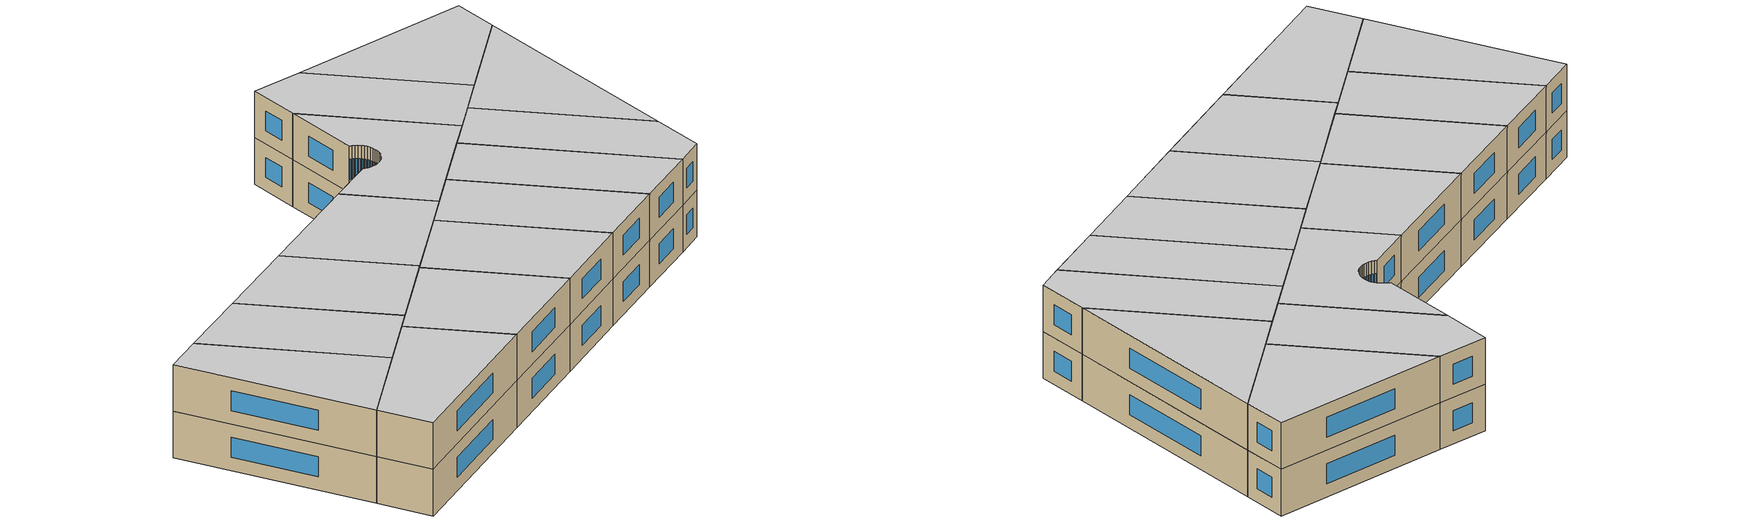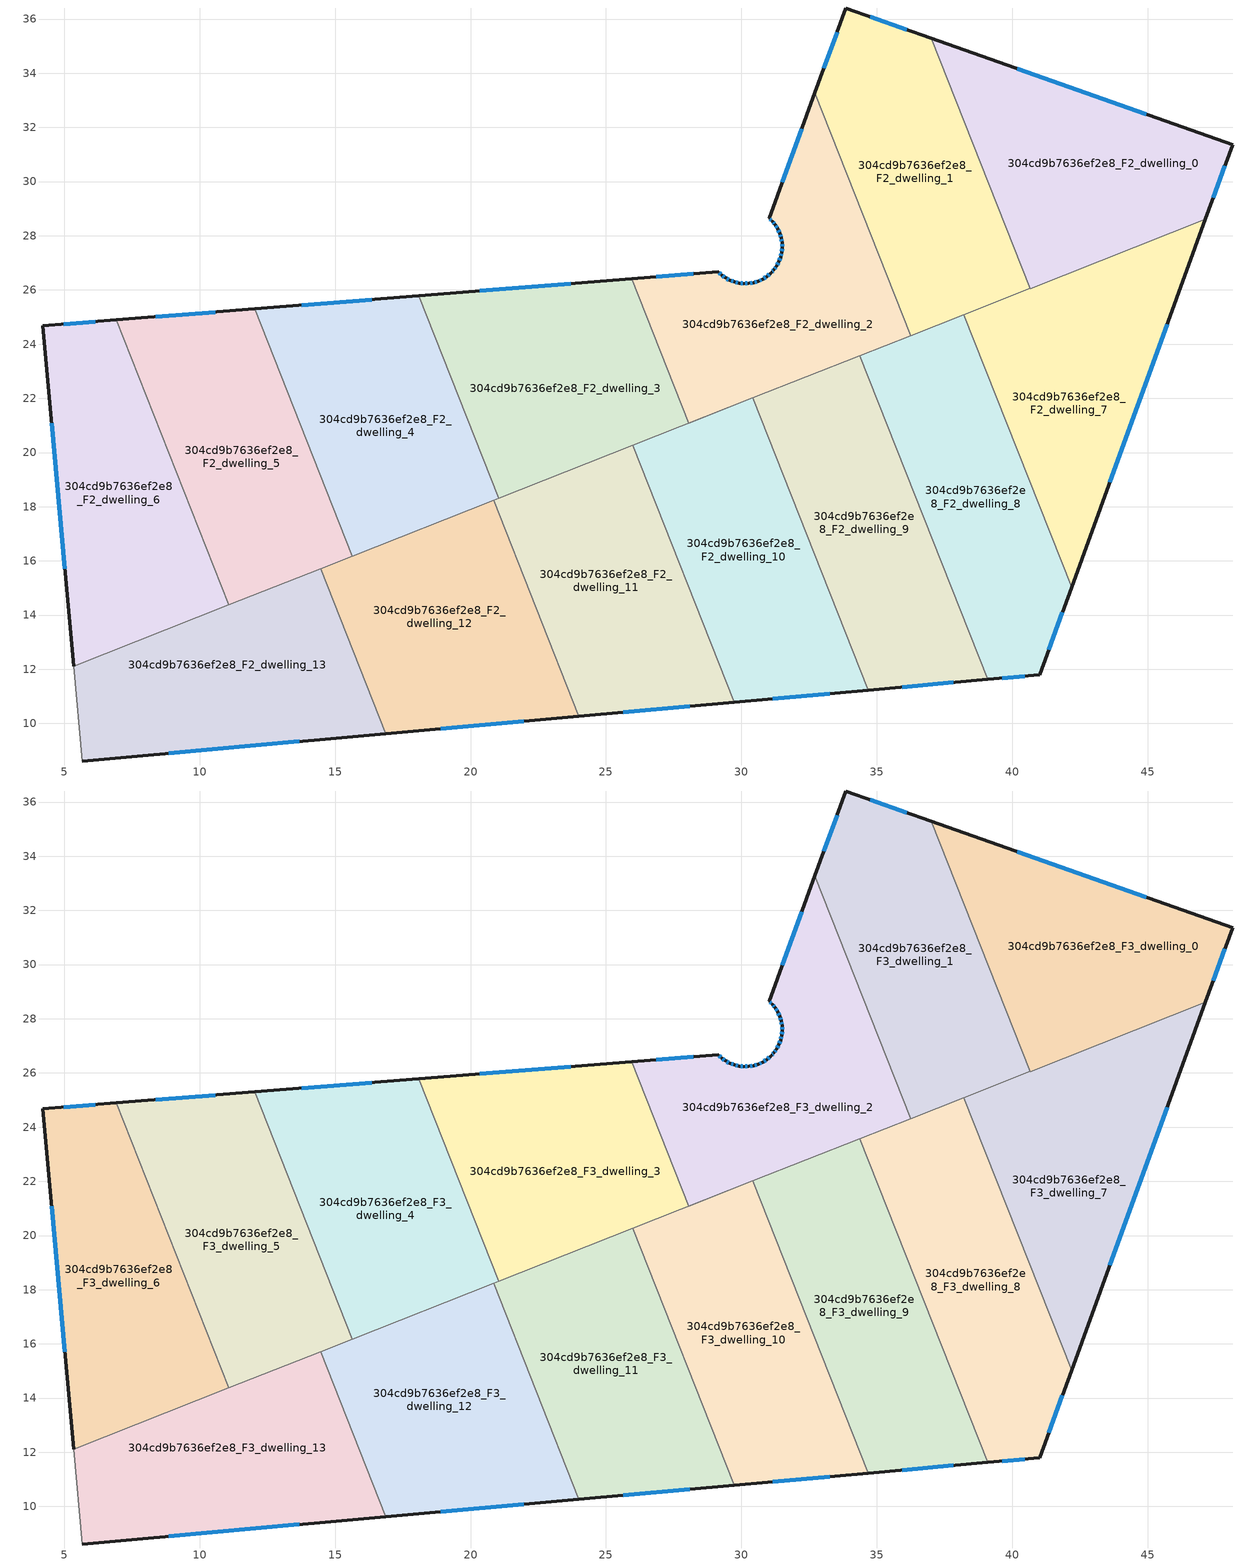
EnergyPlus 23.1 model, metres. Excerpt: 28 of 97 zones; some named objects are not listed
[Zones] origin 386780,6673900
304cd9b7636ef2e8_F2_dwelling_0
 floor to 304cd9b7636ef2e8_F1_dwelling_0 (EU_floor_Construction): 48.13,31.37 47.12,28.61 40.65,26.05 37,35.29 z6
 wall outside (EU_wall_Construction): 47.12,28.61 48.13,31.37 37,35.29 z6:9
 wall to 304cd9b7636ef2e8_F2_dwelling_1 (EU_wall_Construction): 37,35.29 40.65,26.05 z6:9
 wall to 304cd9b7636ef2e8_F2_dwelling_7 (EU_wall_Construction): 40.65,26.05 47.12,28.61 z6:9
 window (EU_Window_Construction): 44.95,32.49 40.18,34.17 / 47.41,29.4 47.84,30.58 z6.86:8.14
304cd9b7636ef2e8_F2_dwelling_1
 floor to 304cd9b7636ef2e8_F1_dwelling_1 (EU_floor_Construction): 37,35.29 40.65,26.05 36.25,24.32 32.71,33.28 33.85,36.41 z6
 wall outside (EU_wall_Construction): 37,35.29 33.85,36.41 32.71,33.28 z6:9
 wall to 304cd9b7636ef2e8_F2_dwelling_2 (EU_wall_Construction): 32.71,33.28 36.25,24.32 z6:9
 wall to 304cd9b7636ef2e8_F2_dwelling_8 (EU_wall_Construction): 36.25,24.32 38.21,25.09 z6:9
 wall to 304cd9b7636ef2e8_F2_dwelling_7 (EU_wall_Construction): 38.21,25.09 40.65,26.05 z6:9
 window (EU_Window_Construction): 33.53,35.51 33.04,34.17 / 36.1,35.61 34.75,36.09 z6.86:8.14
304cd9b7636ef2e8_F2_dwelling_10
 floor to 304cd9b7636ef2e8_F1_dwelling_10 (EU_floor_Construction): 30.42,22.01 34.68,11.23 29.74,10.78 25.99,20.26 z6
 wall outside (EU_wall_Construction): 29.74,10.78 34.68,11.23 z6:9
 wall to 304cd9b7636ef2e8_F2_dwelling_9 (EU_wall_Construction): 34.68,11.23 30.42,22.01 z6:9
 wall to 304cd9b7636ef2e8_F2_dwelling_11 (EU_wall_Construction): 25.99,20.26 29.74,10.78 z6:9
 wall to 304cd9b7636ef2e8_F2_dwelling_3 (EU_wall_Construction): 30.42,22.01 25.99,20.26 z6:9
 window (EU_Window_Construction): 31.15,10.91 33.27,11.1 z6.86:8.14
304cd9b7636ef2e8_F2_dwelling_11
 floor to 304cd9b7636ef2e8_F1_dwelling_11 (EU_floor_Construction): 25.99,20.26 29.74,10.78 24,10.26 20.85,18.23 z6
 wall outside (EU_wall_Construction): 24,10.26 29.74,10.78 z6:9
 wall to 304cd9b7636ef2e8_F2_dwelling_12 (EU_wall_Construction): 20.85,18.23 24,10.26 z6:9
 wall to 304cd9b7636ef2e8_F2_dwelling_4 (EU_wall_Construction): 21.04,18.31 20.85,18.23 z6:9
 wall to 304cd9b7636ef2e8_F2_dwelling_3 (EU_wall_Construction): 25.99,20.26 21.04,18.31 z6:9
 window (EU_Window_Construction): 25.64,10.41 28.1,10.63 z6.86:8.14
304cd9b7636ef2e8_F2_dwelling_12
 floor to 304cd9b7636ef2e8_F1_dwelling_12 (EU_floor_Construction): 20.85,18.23 24,10.26 16.87,9.62 14.47,15.71 z6
 wall outside (EU_wall_Construction): 16.87,9.62 24,10.26 z6:9
 wall to 304cd9b7636ef2e8_F2_dwelling_13 (EU_wall_Construction): 14.47,15.71 16.87,9.62 z6:9
 wall to 304cd9b7636ef2e8_F2_dwelling_5 (EU_wall_Construction): 15.64,16.18 14.47,15.71 z6:9
 wall to 304cd9b7636ef2e8_F2_dwelling_4 (EU_wall_Construction): 20.85,18.23 15.64,16.18 z6:9
 window (EU_Window_Construction): 18.91,9.81 21.96,10.08 z6.86:8.14
304cd9b7636ef2e8_F2_dwelling_13
 floor to 304cd9b7636ef2e8_F1_dwelling_13 (EU_floor_Construction): 14.47,15.71 16.87,9.62 5.67,8.61 5.35,12.11 z6
 wall outside (EU_wall_Construction): 5.67,8.61 16.87,9.62 z6:9
 wall adiabatic (EU_wall_Construction): 5.35,12.11 5.67,8.61 z6:9
 wall to 304cd9b7636ef2e8_F2_dwelling_6 (EU_wall_Construction): 11.07,14.37 5.35,12.11 z6:9
 wall to 304cd9b7636ef2e8_F2_dwelling_5 (EU_wall_Construction): 14.47,15.71 11.07,14.37 z6:9
 window (EU_Window_Construction): 8.87,8.9 13.67,9.34 z6.86:8.14
304cd9b7636ef2e8_F2_dwelling_2
 floor to 304cd9b7636ef2e8_F1_dwelling_2 (EU_floor_Construction): 32.71,33.28 36.25,24.32 28.05,21.08 25.94,26.41 29.14,26.67 29.27,26.54 29.41,26.44 29.57,26.36 29.74,26.29 29.91,26.25 30.09,26.24 30.27,26.24 30.45,26.27 30.62,26.33 30.78,26.4 30.93,26.5 31.07,26.61 31.12,26.66 31.2,26.74 31.3,26.88 31.38,27.04 31.45,27.21 31.49,27.39 31.5,27.56 31.5,27.74 31.47,27.92 31.41,28.09 31.34,28.25 31.25,28.41 31.13,28.54 31.02,28.65 z6
 wall outside (EU_wall_Construction): 32.71,33.28 31.02,28.65 31.13,28.54 31.25,28.41 31.34,28.25 31.41,28.09 31.47,27.92 31.5,27.74 31.5,27.56 31.49,27.39 31.45,27.21 31.38,27.04 31.3,26.88 31.2,26.74 31.12,26.66 31.07,26.61 30.93,26.5 30.78,26.4 30.62,26.33 30.45,26.27 30.27,26.24 30.09,26.24 29.91,26.25 29.74,26.29 29.57,26.36 29.41,26.44 29.27,26.54 29.14,26.67 25.94,26.41 z6:9
 wall to 304cd9b7636ef2e8_F2_dwelling_3 (EU_wall_Construction): 25.94,26.41 28.05,21.08 30.42,22.01 z6:9
 wall to 304cd9b7636ef2e8_F2_dwelling_9 (EU_wall_Construction): 30.42,22.01 34.37,23.57 z6:9
 wall to 304cd9b7636ef2e8_F2_dwelling_8 (EU_wall_Construction): 34.37,23.57 36.25,24.32 z6:9
 window (EU_Window_Construction): 30.04,26.24 29.97,26.25 / 30.22,26.24 30.14,26.24 / 30.4,26.26 30.32,26.25 / 30.57,26.31 30.5,26.29 / 30.74,26.38 30.67,26.35 / 30.89,26.47 30.83,26.43 / 31.03,26.58 30.97,26.53 / 31.18,26.72 31.15,26.68 / 31.27,26.84 31.22,26.78 / 31.36,27 31.32,26.93 / 31.43,27.16 31.4,27.09 / 31.47,27.34 31.46,27.26 / 31.5,27.51 31.49,27.44 / 31.5,27.69 31.5,27.62 / 31.48,27.87 31.49,27.79 / 31.43,28.04 31.45,27.97 / 31.36,28.21 31.39,28.14 / 31.27,28.36 31.31,28.3 / 31.16,28.5 31.21,28.45 / 31.05,28.62 31.1,28.57 / 32.23,31.96 31.51,29.97 / 28.23,26.59 26.86,26.48 / 29.23,26.58 29.18,26.63 / 29.37,26.47 29.31,26.52 / 29.53,26.38 29.46,26.42 / 29.69,26.31 29.62,26.34 / 29.87,26.27 29.79,26.28 z6.86:8.14
304cd9b7636ef2e8_F2_dwelling_3
 floor to 304cd9b7636ef2e8_F1_dwelling_3 (EU_floor_Construction): 30.42,22.01 21.04,18.31 18.09,25.79 25.94,26.41 28.05,21.08 z6
 wall outside (EU_wall_Construction): 25.94,26.41 18.09,25.79 z6:9
 wall to 304cd9b7636ef2e8_F2_dwelling_4 (EU_wall_Construction): 18.09,25.79 21.04,18.31 z6:9
 window (EU_Window_Construction): 23.7,26.23 20.34,25.96 z6.86:8.14
304cd9b7636ef2e8_F2_dwelling_4
 floor to 304cd9b7636ef2e8_F1_dwelling_4 (EU_floor_Construction): 18.09,25.79 21.04,18.31 15.64,16.18 12.04,25.3 z6
 wall outside (EU_wall_Construction): 18.09,25.79 12.04,25.3 z6:9
 wall to 304cd9b7636ef2e8_F2_dwelling_5 (EU_wall_Construction): 12.04,25.3 15.64,16.18 z6:9
 window (EU_Window_Construction): 16.36,25.65 13.77,25.44 z6.86:8.14
304cd9b7636ef2e8_F2_dwelling_5
 floor to 304cd9b7636ef2e8_F1_dwelling_5 (EU_floor_Construction): 12.04,25.3 15.64,16.18 11.07,14.37 6.92,24.89 z6
 wall outside (EU_wall_Construction): 12.04,25.3 6.92,24.89 z6:9
 wall to 304cd9b7636ef2e8_F2_dwelling_6 (EU_wall_Construction): 6.92,24.89 11.07,14.37 z6:9
 window (EU_Window_Construction): 10.57,25.18 8.38,25.01 z6.86:8.14
304cd9b7636ef2e8_F2_dwelling_6
 floor to 304cd9b7636ef2e8_F1_dwelling_6 (EU_floor_Construction): 6.92,24.89 11.07,14.37 5.35,12.11 4.22,24.68 z6
 wall outside (EU_wall_Construction): 6.92,24.89 4.22,24.68 5.35,12.11 z6:9
 window (EU_Window_Construction): 4.54,21.09 5.03,15.7 / 6.15,24.83 4.99,24.74 z6.86:8.14
304cd9b7636ef2e8_F2_dwelling_7
 floor to 304cd9b7636ef2e8_F1_dwelling_7 (EU_floor_Construction): 47.12,28.61 42.18,15.02 38.21,25.09 z6
 wall outside (EU_wall_Construction): 42.18,15.02 47.12,28.61 z6:9
 wall to 304cd9b7636ef2e8_F2_dwelling_8 (EU_wall_Construction): 38.21,25.09 42.18,15.02 z6:9
 window (EU_Window_Construction): 43.59,18.9 45.71,24.73 z6.86:8.14
304cd9b7636ef2e8_F2_dwelling_8
 floor to 304cd9b7636ef2e8_F1_dwelling_8 (EU_floor_Construction): 38.21,25.09 42.18,15.02 41.01,11.8 39.09,11.62 34.37,23.57 z6
 wall outside (EU_wall_Construction): 39.09,11.62 41.01,11.8 42.18,15.02 z6:9
 wall to 304cd9b7636ef2e8_F2_dwelling_9 (EU_wall_Construction): 34.37,23.57 39.09,11.62 z6:9
 window (EU_Window_Construction): 41.34,12.72 41.85,14.1 / 39.63,11.67 40.46,11.75 z6.86:8.14
304cd9b7636ef2e8_F2_dwelling_9
 floor to 304cd9b7636ef2e8_F1_dwelling_9 (EU_floor_Construction): 34.37,23.57 39.09,11.62 34.68,11.23 30.42,22.01 z6
 wall outside (EU_wall_Construction): 34.68,11.23 39.09,11.62 z6:9
 window (EU_Window_Construction): 35.94,11.34 37.83,11.51 z6.86:8.14
304cd9b7636ef2e8_F3_dwelling_0
 floor to 304cd9b7636ef2e8_F2_dwelling_0 (EU_floor_Construction): 48.13,31.37 47.12,28.61 40.65,26.05 37,35.29 z9
 wall outside (EU_wall_Construction): 47.12,28.61 48.13,31.37 37,35.29 z9:12
 wall to 304cd9b7636ef2e8_F3_dwelling_1 (EU_wall_Construction): 37,35.29 40.65,26.05 z9:12
 wall to 304cd9b7636ef2e8_F3_dwelling_7 (EU_wall_Construction): 40.65,26.05 47.12,28.61 z9:12
 window (EU_Window_Construction): 44.95,32.49 40.18,34.17 / 47.41,29.4 47.84,30.58 z9.86:11.14
 ceiling to 304cd9b7636ef2e8_F4_dwelling_0 (EU_floor_Construction): 47.12,28.61 48.13,31.37 37,35.29 40.65,26.05 z12
304cd9b7636ef2e8_F3_dwelling_1
 floor to 304cd9b7636ef2e8_F2_dwelling_1 (EU_floor_Construction): 37,35.29 40.65,26.05 36.25,24.32 32.71,33.28 33.85,36.41 z9
 wall outside (EU_wall_Construction): 37,35.29 33.85,36.41 32.71,33.28 z9:12
 wall to 304cd9b7636ef2e8_F3_dwelling_2 (EU_wall_Construction): 32.71,33.28 36.25,24.32 z9:12
 wall to 304cd9b7636ef2e8_F3_dwelling_8 (EU_wall_Construction): 36.25,24.32 38.21,25.09 z9:12
 wall to 304cd9b7636ef2e8_F3_dwelling_7 (EU_wall_Construction): 38.21,25.09 40.65,26.05 z9:12
 window (EU_Window_Construction): 33.53,35.51 33.04,34.17 / 36.1,35.61 34.75,36.09 z9.86:11.14
 ceiling to 304cd9b7636ef2e8_F4_dwelling_1 (EU_floor_Construction): 40.65,26.05 37,35.29 33.85,36.41 32.71,33.28 36.25,24.32 z12
304cd9b7636ef2e8_F3_dwelling_10
 floor to 304cd9b7636ef2e8_F2_dwelling_10 (EU_floor_Construction): 30.42,22.01 34.68,11.23 29.74,10.78 25.99,20.26 z9
 wall outside (EU_wall_Construction): 29.74,10.78 34.68,11.23 z9:12
 wall to 304cd9b7636ef2e8_F3_dwelling_9 (EU_wall_Construction): 34.68,11.23 30.42,22.01 z9:12
 wall to 304cd9b7636ef2e8_F3_dwelling_11 (EU_wall_Construction): 25.99,20.26 29.74,10.78 z9:12
 wall to 304cd9b7636ef2e8_F3_dwelling_3 (EU_wall_Construction): 30.42,22.01 25.99,20.26 z9:12
 window (EU_Window_Construction): 31.15,10.91 33.27,11.1 z9.86:11.14
 ceiling to 304cd9b7636ef2e8_F4_dwelling_10 (EU_floor_Construction): 34.68,11.23 30.42,22.01 25.99,20.26 29.74,10.78 z12
304cd9b7636ef2e8_F3_dwelling_11
 floor to 304cd9b7636ef2e8_F2_dwelling_11 (EU_floor_Construction): 25.99,20.26 29.74,10.78 24,10.26 20.85,18.23 z9
 wall outside (EU_wall_Construction): 24,10.26 29.74,10.78 z9:12
 wall to 304cd9b7636ef2e8_F3_dwelling_12 (EU_wall_Construction): 20.85,18.23 24,10.26 z9:12
 wall to 304cd9b7636ef2e8_F3_dwelling_4 (EU_wall_Construction): 21.04,18.31 20.85,18.23 z9:12
 wall to 304cd9b7636ef2e8_F3_dwelling_3 (EU_wall_Construction): 25.99,20.26 21.04,18.31 z9:12
 window (EU_Window_Construction): 25.64,10.41 28.1,10.63 z9.86:11.14
 ceiling to 304cd9b7636ef2e8_F4_dwelling_11 (EU_floor_Construction): 29.74,10.78 25.99,20.26 20.85,18.23 24,10.26 z12
304cd9b7636ef2e8_F3_dwelling_12
 floor to 304cd9b7636ef2e8_F2_dwelling_12 (EU_floor_Construction): 20.85,18.23 24,10.26 16.87,9.62 14.47,15.71 z9
 wall outside (EU_wall_Construction): 16.87,9.62 24,10.26 z9:12
 wall to 304cd9b7636ef2e8_F3_dwelling_13 (EU_wall_Construction): 14.47,15.71 16.87,9.62 z9:12
 wall to 304cd9b7636ef2e8_F3_dwelling_5 (EU_wall_Construction): 15.64,16.18 14.47,15.71 z9:12
 wall to 304cd9b7636ef2e8_F3_dwelling_4 (EU_wall_Construction): 20.85,18.23 15.64,16.18 z9:12
 window (EU_Window_Construction): 18.91,9.81 21.96,10.08 z9.86:11.14
 ceiling to 304cd9b7636ef2e8_F4_dwelling_12 (EU_floor_Construction): 24,10.26 20.85,18.23 14.47,15.71 16.87,9.62 z12
304cd9b7636ef2e8_F3_dwelling_13
 floor to 304cd9b7636ef2e8_F2_dwelling_13 (EU_floor_Construction): 14.47,15.71 16.87,9.62 5.67,8.61 5.35,12.11 z9
 wall outside (EU_wall_Construction): 5.67,8.61 16.87,9.62 z9:12
 wall adiabatic (EU_wall_Construction): 5.35,12.11 5.67,8.61 z9:12
 wall to 304cd9b7636ef2e8_F3_dwelling_6 (EU_wall_Construction): 11.07,14.37 5.35,12.11 z9:12
 wall to 304cd9b7636ef2e8_F3_dwelling_5 (EU_wall_Construction): 14.47,15.71 11.07,14.37 z9:12
 window (EU_Window_Construction): 8.87,8.9 13.67,9.34 z9.86:11.14
 ceiling to 304cd9b7636ef2e8_F4_dwelling_13 (EU_floor_Construction): 16.87,9.62 14.47,15.71 5.35,12.11 5.67,8.61 z12
304cd9b7636ef2e8_F3_dwelling_2
 floor to 304cd9b7636ef2e8_F2_dwelling_2 (EU_floor_Construction): 32.71,33.28 36.25,24.32 28.05,21.08 25.94,26.41 29.14,26.67 29.27,26.54 29.41,26.44 29.57,26.36 29.74,26.29 29.91,26.25 30.09,26.24 30.27,26.24 30.45,26.27 30.62,26.33 30.78,26.4 30.93,26.5 31.07,26.61 31.12,26.66 31.2,26.74 31.3,26.88 31.38,27.04 31.45,27.21 31.49,27.39 31.5,27.56 31.5,27.74 31.47,27.92 31.41,28.09 31.34,28.25 31.25,28.41 31.13,28.54 31.02,28.65 z9
 wall outside (EU_wall_Construction): 32.71,33.28 31.02,28.65 31.13,28.54 31.25,28.41 31.34,28.25 31.41,28.09 31.47,27.92 31.5,27.74 31.5,27.56 31.49,27.39 31.45,27.21 31.38,27.04 31.3,26.88 31.2,26.74 31.12,26.66 31.07,26.61 30.93,26.5 30.78,26.4 30.62,26.33 30.45,26.27 30.27,26.24 30.09,26.24 29.91,26.25 29.74,26.29 29.57,26.36 29.41,26.44 29.27,26.54 29.14,26.67 25.94,26.41 z9:12
 wall to 304cd9b7636ef2e8_F3_dwelling_3 (EU_wall_Construction): 25.94,26.41 28.05,21.08 30.42,22.01 z9:12
 wall to 304cd9b7636ef2e8_F3_dwelling_9 (EU_wall_Construction): 30.42,22.01 34.37,23.57 z9:12
 wall to 304cd9b7636ef2e8_F3_dwelling_8 (EU_wall_Construction): 34.37,23.57 36.25,24.32 z9:12
 window (EU_Window_Construction): 30.04,26.24 29.97,26.25 / 30.22,26.24 30.14,26.24 / 30.4,26.26 30.32,26.25 / 30.57,26.31 30.5,26.29 / 30.74,26.38 30.67,26.35 / 30.89,26.47 30.83,26.43 / 31.03,26.58 30.97,26.53 / 31.18,26.72 31.15,26.68 / 31.27,26.84 31.22,26.78 / 31.36,27 31.32,26.93 / 31.43,27.16 31.4,27.09 / 31.47,27.34 31.46,27.26 / 31.5,27.51 31.49,27.44 / 31.5,27.69 31.5,27.62 / 31.48,27.87 31.49,27.79 / 31.43,28.04 31.45,27.97 / 31.36,28.21 31.39,28.14 / 31.27,28.36 31.31,28.3 / 31.16,28.5 31.21,28.45 / 31.05,28.62 31.1,28.57 / 32.23,31.96 31.51,29.97 / 28.23,26.59 26.86,26.48 / 29.23,26.58 29.18,26.63 / 29.37,26.47 29.31,26.52 / 29.53,26.38 29.46,26.42 / 29.69,26.31 29.62,26.34 / 29.87,26.27 29.79,26.28 z9.86:11.14
 ceiling to 304cd9b7636ef2e8_F4_dwelling_2 (EU_floor_Construction): 36.25,24.32 32.71,33.28 31.02,28.65 31.13,28.54 31.25,28.41 31.34,28.25 31.41,28.09 31.47,27.92 31.5,27.74 31.5,27.56 31.49,27.39 31.45,27.21 31.38,27.04 31.3,26.88 31.2,26.74 31.12,26.66 31.07,26.61 30.93,26.5 30.78,26.4 30.62,26.33 30.45,26.27 30.27,26.24 30.09,26.24 29.91,26.25 29.74,26.29 29.57,26.36 29.41,26.44 29.27,26.54 29.14,26.67 25.94,26.41 28.05,21.08 z12
304cd9b7636ef2e8_F3_dwelling_3
 floor to 304cd9b7636ef2e8_F2_dwelling_3 (EU_floor_Construction): 30.42,22.01 21.04,18.31 18.09,25.79 25.94,26.41 28.05,21.08 z9
 wall outside (EU_wall_Construction): 25.94,26.41 18.09,25.79 z9:12
 wall to 304cd9b7636ef2e8_F3_dwelling_4 (EU_wall_Construction): 18.09,25.79 21.04,18.31 z9:12
 window (EU_Window_Construction): 23.7,26.23 20.34,25.96 z9.86:11.14
 ceiling to 304cd9b7636ef2e8_F4_dwelling_3 (EU_floor_Construction): 28.05,21.08 25.94,26.41 18.09,25.79 21.04,18.31 30.42,22.01 z12
304cd9b7636ef2e8_F3_dwelling_4
 floor to 304cd9b7636ef2e8_F2_dwelling_4 (EU_floor_Construction): 18.09,25.79 21.04,18.31 15.64,16.18 12.04,25.3 z9
 wall outside (EU_wall_Construction): 18.09,25.79 12.04,25.3 z9:12
 wall to 304cd9b7636ef2e8_F3_dwelling_5 (EU_wall_Construction): 12.04,25.3 15.64,16.18 z9:12
 window (EU_Window_Construction): 16.36,25.65 13.77,25.44 z9.86:11.14
 ceiling to 304cd9b7636ef2e8_F4_dwelling_4 (EU_floor_Construction): 21.04,18.31 18.09,25.79 12.04,25.3 15.64,16.18 z12
304cd9b7636ef2e8_F3_dwelling_5
 floor to 304cd9b7636ef2e8_F2_dwelling_5 (EU_floor_Construction): 12.04,25.3 15.64,16.18 11.07,14.37 6.92,24.89 z9
 wall outside (EU_wall_Construction): 12.04,25.3 6.92,24.89 z9:12
 wall to 304cd9b7636ef2e8_F3_dwelling_6 (EU_wall_Construction): 6.92,24.89 11.07,14.37 z9:12
 window (EU_Window_Construction): 10.57,25.18 8.38,25.01 z9.86:11.14
 ceiling to 304cd9b7636ef2e8_F4_dwelling_5 (EU_floor_Construction): 15.64,16.18 12.04,25.3 6.92,24.89 11.07,14.37 z12
304cd9b7636ef2e8_F3_dwelling_6
 floor to 304cd9b7636ef2e8_F2_dwelling_6 (EU_floor_Construction): 6.92,24.89 11.07,14.37 5.35,12.11 4.22,24.68 z9
 wall outside (EU_wall_Construction): 6.92,24.89 4.22,24.68 5.35,12.11 z9:12
 window (EU_Window_Construction): 4.54,21.09 5.03,15.7 / 6.15,24.83 4.99,24.74 z9.86:11.14
 ceiling to 304cd9b7636ef2e8_F4_dwelling_6 (EU_floor_Construction): 11.07,14.37 6.92,24.89 4.22,24.68 5.35,12.11 z12
304cd9b7636ef2e8_F3_dwelling_7
 floor to 304cd9b7636ef2e8_F2_dwelling_7 (EU_floor_Construction): 47.12,28.61 42.18,15.02 38.21,25.09 z9
 wall outside (EU_wall_Construction): 42.18,15.02 47.12,28.61 z9:12
 wall to 304cd9b7636ef2e8_F3_dwelling_8 (EU_wall_Construction): 38.21,25.09 42.18,15.02 z9:12
 window (EU_Window_Construction): 43.59,18.9 45.71,24.73 z9.86:11.14
 ceiling to 304cd9b7636ef2e8_F4_dwelling_7 (EU_floor_Construction): 42.18,15.02 47.12,28.61 38.21,25.09 z12
304cd9b7636ef2e8_F3_dwelling_8
 floor to 304cd9b7636ef2e8_F2_dwelling_8 (EU_floor_Construction): 38.21,25.09 42.18,15.02 41.01,11.8 39.09,11.62 34.37,23.57 z9
 wall outside (EU_wall_Construction): 39.09,11.62 41.01,11.8 42.18,15.02 z9:12
 wall to 304cd9b7636ef2e8_F3_dwelling_9 (EU_wall_Construction): 34.37,23.57 39.09,11.62 z9:12
 window (EU_Window_Construction): 41.34,12.72 41.85,14.1 / 39.63,11.67 40.46,11.75 z9.86:11.14
 ceiling to 304cd9b7636ef2e8_F4_dwelling_8 (EU_floor_Construction): 41.01,11.8 42.18,15.02 38.21,25.09 34.37,23.57 39.09,11.62 z12
304cd9b7636ef2e8_F3_dwelling_9
 floor to 304cd9b7636ef2e8_F2_dwelling_9 (EU_floor_Construction): 34.37,23.57 39.09,11.62 34.68,11.23 30.42,22.01 z9
 wall outside (EU_wall_Construction): 34.68,11.23 39.09,11.62 z9:12
 window (EU_Window_Construction): 35.94,11.34 37.83,11.51 z9.86:11.14
 ceiling to 304cd9b7636ef2e8_F4_dwelling_9 (EU_floor_Construction): 39.09,11.62 34.37,23.57 30.42,22.01 34.68,11.23 z12
[Building]
EU S2 Campaign: North Axis=0; Terrain=City; Solar Distribution=FullExterior
[Site:Location]
Helsinki-Vantaa.AP: Latitude=60.317; Longitude=24.963; Time Zone=2; Elevation=54.6
[SizingPeriod:WeatherFileDays]
AnnualSizingPeriod: Begin Month=1; Begin Day of Month=1; End Month=12; End Day of Month=31; Day of Week for Start Day=Monday; Use Weather File Daylight Saving Period=No; Use Weather File Rain and Snow Indicators=No
[MATERIAL]
EU_InternalMass_Material: Roughness=MediumRough; Thickness=0.1; Conductivity=1; Density=1800; Specific Heat=900; Thermal Absorptance=0.9; Solar Absorptance=0.7; Visible Absorptance=0.7
[MATERIAL:NOMASS] Roughness=MediumRough; Thermal Absorptance=0.9; Solar Absorptance=0.7; Visible Absorptance=0.7
Name | Thermal Resistance
EU_wall_NoMass | 1.10183
EU_floor_NoMass | 1.70606
[WINDOWMATERIAL:SIMPLEGLAZINGSYSTEM]
EU_Window_SimpleGlazing: UFactor=3.11035; Solar Heat Gain Coefficient=0.8; Visible Transmittance=0.8
[CONSTRUCTION]
EU_wall_Construction: EU_wall_NoMass
EU_floor_Construction: EU_floor_NoMass
EU_Window_Construction: EU_Window_SimpleGlazing
EU_InternalMass_Construction: EU_InternalMass_Material
[ZONE] Type=1; Multiplier=1; Ceiling Height=autocalculate; Floor Area=autocalculate; Part of Total Floor Area=Yes
Name | Volume
304cd9b7636ef2e8_F2_dwelling_0; 304cd9b7636ef2e8_F3_dwelling_0 | 155.597
304cd9b7636ef2e8_F2_dwelling_1; 304cd9b7636ef2e8_F3_dwelling_1 | 155.562
304cd9b7636ef2e8_F2_dwelling_10; 304cd9b7636ef2e8_F3_dwelling_10; 304cd9b7636ef2e8_F2_dwelling_11; 304cd9b7636ef2e8_F3_dwelling_11 | 155.574
304cd9b7636ef2e8_F2_dwelling_12; 304cd9b7636ef2e8_F3_dwelling_12 | 155.595
304cd9b7636ef2e8_F2_dwelling_13; 304cd9b7636ef2e8_F3_dwelling_13; 304cd9b7636ef2e8_F2_dwelling_4; 304cd9b7636ef2e8_F3_dwelling_4 | 155.571
304cd9b7636ef2e8_F2_dwelling_2; 304cd9b7636ef2e8_F3_dwelling_2 | 155.565
304cd9b7636ef2e8_F2_dwelling_3; 304cd9b7636ef2e8_F3_dwelling_3; 304cd9b7636ef2e8_F2_dwelling_7; 304cd9b7636ef2e8_F3_dwelling_7 | 155.598
304cd9b7636ef2e8_F2_dwelling_5; 304cd9b7636ef2e8_F3_dwelling_5 | 155.585
304cd9b7636ef2e8_F2_dwelling_6; 304cd9b7636ef2e8_F3_dwelling_6 | 155.581
304cd9b7636ef2e8_F2_dwelling_8; 304cd9b7636ef2e8_F3_dwelling_8 | 155.556
304cd9b7636ef2e8_F2_dwelling_9; 304cd9b7636ef2e8_F3_dwelling_9 | 155.594
[INTERNALMASS] Construction=EU_InternalMass_Construction
Name | Zone or ZoneList | Surface Area
304cd9b7636ef2e8_F2_dwelling_0_EU_InternalMass | 304cd9b7636ef2e8_F2_dwelling_0 | 51.8656
304cd9b7636ef2e8_F2_dwelling_1_EU_InternalMass | 304cd9b7636ef2e8_F2_dwelling_1 | 51.8542
304cd9b7636ef2e8_F2_dwelling_2_EU_InternalMass | 304cd9b7636ef2e8_F2_dwelling_2 | 51.8551
304cd9b7636ef2e8_F2_dwelling_3_EU_InternalMass | 304cd9b7636ef2e8_F2_dwelling_3 | 51.8666
304cd9b7636ef2e8_F2_dwelling_4_EU_InternalMass | 304cd9b7636ef2e8_F2_dwelling_4 | 51.8569
304cd9b7636ef2e8_F2_dwelling_5_EU_InternalMass | 304cd9b7636ef2e8_F2_dwelling_5 | 51.8614
304cd9b7636ef2e8_F2_dwelling_6_EU_InternalMass | 304cd9b7636ef2e8_F2_dwelling_6 | 51.8604
304cd9b7636ef2e8_F2_dwelling_7_EU_InternalMass | 304cd9b7636ef2e8_F2_dwelling_7 | 51.866
304cd9b7636ef2e8_F2_dwelling_8_EU_InternalMass | 304cd9b7636ef2e8_F2_dwelling_8 | 51.8522
304cd9b7636ef2e8_F2_dwelling_9_EU_InternalMass | 304cd9b7636ef2e8_F2_dwelling_9 | 51.865
304cd9b7636ef2e8_F2_dwelling_10_EU_InternalMass | 304cd9b7636ef2e8_F2_dwelling_10 | 51.8577
304cd9b7636ef2e8_F2_dwelling_11_EU_InternalMass | 304cd9b7636ef2e8_F2_dwelling_11 | 51.8579
304cd9b7636ef2e8_F2_dwelling_12_EU_InternalMass | 304cd9b7636ef2e8_F2_dwelling_12 | 51.8647
304cd9b7636ef2e8_F2_dwelling_13_EU_InternalMass | 304cd9b7636ef2e8_F2_dwelling_13 | 51.8572
304cd9b7636ef2e8_F3_dwelling_0_EU_InternalMass | 304cd9b7636ef2e8_F3_dwelling_0 | 51.8656
304cd9b7636ef2e8_F3_dwelling_1_EU_InternalMass | 304cd9b7636ef2e8_F3_dwelling_1 | 51.8542
304cd9b7636ef2e8_F3_dwelling_2_EU_InternalMass | 304cd9b7636ef2e8_F3_dwelling_2 | 51.8551
304cd9b7636ef2e8_F3_dwelling_3_EU_InternalMass | 304cd9b7636ef2e8_F3_dwelling_3 | 51.8666
304cd9b7636ef2e8_F3_dwelling_4_EU_InternalMass | 304cd9b7636ef2e8_F3_dwelling_4 | 51.8569
304cd9b7636ef2e8_F3_dwelling_5_EU_InternalMass | 304cd9b7636ef2e8_F3_dwelling_5 | 51.8614
304cd9b7636ef2e8_F3_dwelling_6_EU_InternalMass | 304cd9b7636ef2e8_F3_dwelling_6 | 51.8604
304cd9b7636ef2e8_F3_dwelling_7_EU_InternalMass | 304cd9b7636ef2e8_F3_dwelling_7 | 51.866
304cd9b7636ef2e8_F3_dwelling_8_EU_InternalMass | 304cd9b7636ef2e8_F3_dwelling_8 | 51.8522
304cd9b7636ef2e8_F3_dwelling_9_EU_InternalMass | 304cd9b7636ef2e8_F3_dwelling_9 | 51.865
304cd9b7636ef2e8_F3_dwelling_10_EU_InternalMass | 304cd9b7636ef2e8_F3_dwelling_10 | 51.8577
304cd9b7636ef2e8_F3_dwelling_11_EU_InternalMass | 304cd9b7636ef2e8_F3_dwelling_11 | 51.8579
304cd9b7636ef2e8_F3_dwelling_12_EU_InternalMass | 304cd9b7636ef2e8_F3_dwelling_12 | 51.8647
304cd9b7636ef2e8_F3_dwelling_13_EU_InternalMass | 304cd9b7636ef2e8_F3_dwelling_13 | 51.8572
[OTHEREQUIPMENT] Fuel Type=Electricity; Design Level Calculation Method=Watts/Area; Power per Zone Floor Area=1; Fraction Latent=0; Fraction Radiant=0; Fraction Lost=0; Carbon Dioxide Generation Rate=0; EndUse Subcategory=EU_Step8_InternalGains
Name | Zone or ZoneList or Space or SpaceList | Schedule
EU_Step8_InternalGain_304cd9b7636ef2e8_F2_dwelling_0_f000 | 304cd9b7636ef2e8_F2_dwelling_0 | EU_Step8_GainSchedule_304cd9b7636ef2e8_F2_dwelling_0_f000
EU_Step8_InternalGain_304cd9b7636ef2e8_F2_dwelling_1_f000 | 304cd9b7636ef2e8_F2_dwelling_1 | EU_Step8_GainSchedule_304cd9b7636ef2e8_F2_dwelling_1_f000
EU_Step8_InternalGain_304cd9b7636ef2e8_F2_dwelling_2_f000 | 304cd9b7636ef2e8_F2_dwelling_2 | EU_Step8_GainSchedule_304cd9b7636ef2e8_F2_dwelling_2_f000
EU_Step8_InternalGain_304cd9b7636ef2e8_F2_dwelling_3_f000 | 304cd9b7636ef2e8_F2_dwelling_3 | EU_Step8_GainSchedule_304cd9b7636ef2e8_F2_dwelling_3_f000
EU_Step8_InternalGain_304cd9b7636ef2e8_F2_dwelling_4_f000 | 304cd9b7636ef2e8_F2_dwelling_4 | EU_Step8_GainSchedule_304cd9b7636ef2e8_F2_dwelling_4_f000
EU_Step8_InternalGain_304cd9b7636ef2e8_F2_dwelling_5_f000 | 304cd9b7636ef2e8_F2_dwelling_5 | EU_Step8_GainSchedule_304cd9b7636ef2e8_F2_dwelling_5_f000
EU_Step8_InternalGain_304cd9b7636ef2e8_F2_dwelling_6_f000 | 304cd9b7636ef2e8_F2_dwelling_6 | EU_Step8_GainSchedule_304cd9b7636ef2e8_F2_dwelling_6_f000
EU_Step8_InternalGain_304cd9b7636ef2e8_F2_dwelling_7_f000 | 304cd9b7636ef2e8_F2_dwelling_7 | EU_Step8_GainSchedule_304cd9b7636ef2e8_F2_dwelling_7_f000
EU_Step8_InternalGain_304cd9b7636ef2e8_F2_dwelling_8_f000 | 304cd9b7636ef2e8_F2_dwelling_8 | EU_Step8_GainSchedule_304cd9b7636ef2e8_F2_dwelling_8_f000
EU_Step8_InternalGain_304cd9b7636ef2e8_F2_dwelling_9_f000 | 304cd9b7636ef2e8_F2_dwelling_9 | EU_Step8_GainSchedule_304cd9b7636ef2e8_F2_dwelling_9_f000
EU_Step8_InternalGain_304cd9b7636ef2e8_F2_dwelling_10_f000 | 304cd9b7636ef2e8_F2_dwelling_10 | EU_Step8_GainSchedule_304cd9b7636ef2e8_F2_dwelling_10_f000
EU_Step8_InternalGain_304cd9b7636ef2e8_F2_dwelling_11_f000 | 304cd9b7636ef2e8_F2_dwelling_11 | EU_Step8_GainSchedule_304cd9b7636ef2e8_F2_dwelling_11_f000
EU_Step8_InternalGain_304cd9b7636ef2e8_F2_dwelling_12_f000 | 304cd9b7636ef2e8_F2_dwelling_12 | EU_Step8_GainSchedule_304cd9b7636ef2e8_F2_dwelling_12_f000
EU_Step8_InternalGain_304cd9b7636ef2e8_F2_dwelling_13_f000 | 304cd9b7636ef2e8_F2_dwelling_13 | EU_Step8_GainSchedule_304cd9b7636ef2e8_F2_dwelling_13_f000
EU_Step8_InternalGain_304cd9b7636ef2e8_F3_dwelling_0_f000 | 304cd9b7636ef2e8_F3_dwelling_0 | EU_Step8_GainSchedule_304cd9b7636ef2e8_F3_dwelling_0_f000
EU_Step8_InternalGain_304cd9b7636ef2e8_F3_dwelling_1_f000 | 304cd9b7636ef2e8_F3_dwelling_1 | EU_Step8_GainSchedule_304cd9b7636ef2e8_F3_dwelling_1_f000
EU_Step8_InternalGain_304cd9b7636ef2e8_F3_dwelling_2_f000 | 304cd9b7636ef2e8_F3_dwelling_2 | EU_Step8_GainSchedule_304cd9b7636ef2e8_F3_dwelling_2_f000
EU_Step8_InternalGain_304cd9b7636ef2e8_F3_dwelling_3_f000 | 304cd9b7636ef2e8_F3_dwelling_3 | EU_Step8_GainSchedule_304cd9b7636ef2e8_F3_dwelling_3_f000
EU_Step8_InternalGain_304cd9b7636ef2e8_F3_dwelling_4_f000 | 304cd9b7636ef2e8_F3_dwelling_4 | EU_Step8_GainSchedule_304cd9b7636ef2e8_F3_dwelling_4_f000
EU_Step8_InternalGain_304cd9b7636ef2e8_F3_dwelling_5_f000 | 304cd9b7636ef2e8_F3_dwelling_5 | EU_Step8_GainSchedule_304cd9b7636ef2e8_F3_dwelling_5_f000
EU_Step8_InternalGain_304cd9b7636ef2e8_F3_dwelling_6_f000 | 304cd9b7636ef2e8_F3_dwelling_6 | EU_Step8_GainSchedule_304cd9b7636ef2e8_F3_dwelling_6_f000
EU_Step8_InternalGain_304cd9b7636ef2e8_F3_dwelling_7_f000 | 304cd9b7636ef2e8_F3_dwelling_7 | EU_Step8_GainSchedule_304cd9b7636ef2e8_F3_dwelling_7_f000
EU_Step8_InternalGain_304cd9b7636ef2e8_F3_dwelling_8_f000 | 304cd9b7636ef2e8_F3_dwelling_8 | EU_Step8_GainSchedule_304cd9b7636ef2e8_F3_dwelling_8_f000
EU_Step8_InternalGain_304cd9b7636ef2e8_F3_dwelling_9_f000 | 304cd9b7636ef2e8_F3_dwelling_9 | EU_Step8_GainSchedule_304cd9b7636ef2e8_F3_dwelling_9_f000
EU_Step8_InternalGain_304cd9b7636ef2e8_F3_dwelling_10_f000 | 304cd9b7636ef2e8_F3_dwelling_10 | EU_Step8_GainSchedule_304cd9b7636ef2e8_F3_dwelling_10_f000
EU_Step8_InternalGain_304cd9b7636ef2e8_F3_dwelling_11_f000 | 304cd9b7636ef2e8_F3_dwelling_11 | EU_Step8_GainSchedule_304cd9b7636ef2e8_F3_dwelling_11_f000
EU_Step8_InternalGain_304cd9b7636ef2e8_F3_dwelling_12_f000 | 304cd9b7636ef2e8_F3_dwelling_12 | EU_Step8_GainSchedule_304cd9b7636ef2e8_F3_dwelling_12_f000
EU_Step8_InternalGain_304cd9b7636ef2e8_F3_dwelling_13_f000 | 304cd9b7636ef2e8_F3_dwelling_13 | EU_Step8_GainSchedule_304cd9b7636ef2e8_F3_dwelling_13_f000
[ZONEVENTILATION:DESIGNFLOWRATE] Schedule=EU_AlwaysOn; Design Flow Rate Calculation Method=AirChanges/Hour; Air Changes per Hour=0.756316; Ventilation Type=Natural; Fan Pressure Rise=0; Fan Total Efficiency=1; Constant Term Coefficient=1; Temperature Term Coefficient=0; Velocity Term Coefficient=0; Velocity Squared Term Coefficient=0; Minimum Indoor Temperature=-100; Maximum Indoor Temperature=100; Delta Temperature=-100; Minimum Outdoor Temperature=-100; Maximum Outdoor Temperature=100; Maximum Wind Speed=40
Name | Zone or ZoneList or Space or SpaceList
EU_ConstantAir_304cd9b7636ef2e8_F2_dwelling_0 | 304cd9b7636ef2e8_F2_dwelling_0
EU_ConstantAir_304cd9b7636ef2e8_F2_dwelling_1 | 304cd9b7636ef2e8_F2_dwelling_1
EU_ConstantAir_304cd9b7636ef2e8_F2_dwelling_2 | 304cd9b7636ef2e8_F2_dwelling_2
EU_ConstantAir_304cd9b7636ef2e8_F2_dwelling_3 | 304cd9b7636ef2e8_F2_dwelling_3
EU_ConstantAir_304cd9b7636ef2e8_F2_dwelling_4 | 304cd9b7636ef2e8_F2_dwelling_4
EU_ConstantAir_304cd9b7636ef2e8_F2_dwelling_5 | 304cd9b7636ef2e8_F2_dwelling_5
EU_ConstantAir_304cd9b7636ef2e8_F2_dwelling_6 | 304cd9b7636ef2e8_F2_dwelling_6
EU_ConstantAir_304cd9b7636ef2e8_F2_dwelling_7 | 304cd9b7636ef2e8_F2_dwelling_7
EU_ConstantAir_304cd9b7636ef2e8_F2_dwelling_8 | 304cd9b7636ef2e8_F2_dwelling_8
EU_ConstantAir_304cd9b7636ef2e8_F2_dwelling_9 | 304cd9b7636ef2e8_F2_dwelling_9
EU_ConstantAir_304cd9b7636ef2e8_F2_dwelling_10 | 304cd9b7636ef2e8_F2_dwelling_10
EU_ConstantAir_304cd9b7636ef2e8_F2_dwelling_11 | 304cd9b7636ef2e8_F2_dwelling_11
EU_ConstantAir_304cd9b7636ef2e8_F2_dwelling_12 | 304cd9b7636ef2e8_F2_dwelling_12
EU_ConstantAir_304cd9b7636ef2e8_F2_dwelling_13 | 304cd9b7636ef2e8_F2_dwelling_13
EU_ConstantAir_304cd9b7636ef2e8_F3_dwelling_0 | 304cd9b7636ef2e8_F3_dwelling_0
EU_ConstantAir_304cd9b7636ef2e8_F3_dwelling_1 | 304cd9b7636ef2e8_F3_dwelling_1
EU_ConstantAir_304cd9b7636ef2e8_F3_dwelling_2 | 304cd9b7636ef2e8_F3_dwelling_2
EU_ConstantAir_304cd9b7636ef2e8_F3_dwelling_3 | 304cd9b7636ef2e8_F3_dwelling_3
EU_ConstantAir_304cd9b7636ef2e8_F3_dwelling_4 | 304cd9b7636ef2e8_F3_dwelling_4
EU_ConstantAir_304cd9b7636ef2e8_F3_dwelling_5 | 304cd9b7636ef2e8_F3_dwelling_5
EU_ConstantAir_304cd9b7636ef2e8_F3_dwelling_6 | 304cd9b7636ef2e8_F3_dwelling_6
EU_ConstantAir_304cd9b7636ef2e8_F3_dwelling_7 | 304cd9b7636ef2e8_F3_dwelling_7
EU_ConstantAir_304cd9b7636ef2e8_F3_dwelling_8 | 304cd9b7636ef2e8_F3_dwelling_8
EU_ConstantAir_304cd9b7636ef2e8_F3_dwelling_9 | 304cd9b7636ef2e8_F3_dwelling_9
EU_ConstantAir_304cd9b7636ef2e8_F3_dwelling_10 | 304cd9b7636ef2e8_F3_dwelling_10
EU_ConstantAir_304cd9b7636ef2e8_F3_dwelling_11 | 304cd9b7636ef2e8_F3_dwelling_11
EU_ConstantAir_304cd9b7636ef2e8_F3_dwelling_12 | 304cd9b7636ef2e8_F3_dwelling_12
EU_ConstantAir_304cd9b7636ef2e8_F3_dwelling_13 | 304cd9b7636ef2e8_F3_dwelling_13
[HVACTEMPLATE:THERMOSTAT] Constant Heating Setpoint=20; Constant Cooling Setpoint=50
EU_HeatOnly_304cd9b7636ef2e8_F2_dwelling_13; EU_HeatOnly_304cd9b7636ef2e8_F3_dwelling_0; EU_HeatOnly_304cd9b7636ef2e8_F3_dwelling_1; EU_HeatOnly_304cd9b7636ef2e8_F3_dwelling_2; EU_HeatOnly_304cd9b7636ef2e8_F3_dwelling_3; EU_HeatOnly_304cd9b7636ef2e8_F3_dwelling_4; EU_HeatOnly_304cd9b7636ef2e8_F3_dwelling_5; EU_HeatOnly_304cd9b7636ef2e8_F3_dwelling_6; EU_HeatOnly_304cd9b7636ef2e8_F3_dwelling_7; EU_HeatOnly_304cd9b7636ef2e8_F3_dwelling_8; EU_HeatOnly_304cd9b7636ef2e8_F3_dwelling_9; EU_HeatOnly_304cd9b7636ef2e8_F3_dwelling_10; EU_HeatOnly_304cd9b7636ef2e8_F3_dwelling_11; EU_HeatOnly_304cd9b7636ef2e8_F3_dwelling_12; EU_HeatOnly_304cd9b7636ef2e8_F3_dwelling_13; EU_HeatOnly_304cd9b7636ef2e8_F4_dwelling_0; EU_HeatOnly_304cd9b7636ef2e8_F4_dwelling_1; EU_HeatOnly_304cd9b7636ef2e8_F4_dwelling_2; EU_HeatOnly_304cd9b7636ef2e8_F4_dwelling_3; EU_HeatOnly_304cd9b7636ef2e8_F4_dwelling_4; EU_HeatOnly_304cd9b7636ef2e8_F4_dwelling_5; EU_HeatOnly_304cd9b7636ef2e8_F4_dwelling_6; EU_HeatOnly_304cd9b7636ef2e8_F4_dwelling_7; EU_HeatOnly_304cd9b7636ef2e8_F4_dwelling_8; EU_HeatOnly_304cd9b7636ef2e8_F4_dwelling_9; EU_HeatOnly_304cd9b7636ef2e8_F4_dwelling_10; EU_HeatOnly_304cd9b7636ef2e8_F4_dwelling_11; EU_HeatOnly_304cd9b7636ef2e8_F4_dwelling_12; EU_HeatOnly_304cd9b7636ef2e8_F4_dwelling_13; EU_HeatOnly_304cd9b7636ef2e8_F5_dwelling_0; EU_HeatOnly_304cd9b7636ef2e8_F5_dwelling_1; EU_HeatOnly_304cd9b7636ef2e8_F5_dwelling_2; EU_HeatOnly_304cd9b7636ef2e8_F5_dwelling_3; EU_HeatOnly_304cd9b7636ef2e8_F5_dwelling_4; EU_HeatOnly_304cd9b7636ef2e8_F5_dwelling_5
[HVACTEMPLATE:ZONE:IDEALLOADSAIRSYSTEM] System Availability Schedule=EU_AlwaysOn; Maximum Heating Supply Air Temperature=50; Minimum Cooling Supply Air Temperature=13; Maximum Heating Supply Air Humidity Ratio=0.0156; Minimum Cooling Supply Air Humidity Ratio=0.0077; Heating Limit=NoLimit; Cooling Limit=NoLimit; Heating Availability Schedule=EU_AlwaysOn; Cooling Availability Schedule=EU_CoolingOff; Dehumidification Control Type=ConstantSensibleHeatRatio; Cooling Sensible Heat Ratio=0.7; Dehumidification Setpoint=60; Humidification Control Type=None; Humidification Setpoint=30; Outdoor Air Method=None; Outdoor Air Flow Rate per Person=0.00944; Outdoor Air Flow Rate per Zone Floor Area=0; Outdoor Air Flow Rate per Zone=0; Demand Controlled Ventilation Type=None; Outdoor Air Economizer Type=NoEconomizer; Heat Recovery Type=None; Sensible Heat Recovery Effectiveness=0.7; Latent Heat Recovery Effectiveness=0.65
Name | Template Thermostat
304cd9b7636ef2e8_F2_dwelling_0 | EU_HeatOnly_304cd9b7636ef2e8_F2_dwelling_0
304cd9b7636ef2e8_F2_dwelling_1 | EU_HeatOnly_304cd9b7636ef2e8_F2_dwelling_1
304cd9b7636ef2e8_F2_dwelling_2 | EU_HeatOnly_304cd9b7636ef2e8_F2_dwelling_2
304cd9b7636ef2e8_F2_dwelling_3 | EU_HeatOnly_304cd9b7636ef2e8_F2_dwelling_3
304cd9b7636ef2e8_F2_dwelling_4 | EU_HeatOnly_304cd9b7636ef2e8_F2_dwelling_4
304cd9b7636ef2e8_F2_dwelling_5 | EU_HeatOnly_304cd9b7636ef2e8_F2_dwelling_5
304cd9b7636ef2e8_F2_dwelling_6 | EU_HeatOnly_304cd9b7636ef2e8_F2_dwelling_6
304cd9b7636ef2e8_F2_dwelling_7 | EU_HeatOnly_304cd9b7636ef2e8_F2_dwelling_7
304cd9b7636ef2e8_F2_dwelling_8 | EU_HeatOnly_304cd9b7636ef2e8_F2_dwelling_8
304cd9b7636ef2e8_F2_dwelling_9 | EU_HeatOnly_304cd9b7636ef2e8_F2_dwelling_9
304cd9b7636ef2e8_F2_dwelling_10 | EU_HeatOnly_304cd9b7636ef2e8_F2_dwelling_10
304cd9b7636ef2e8_F2_dwelling_11 | EU_HeatOnly_304cd9b7636ef2e8_F2_dwelling_11
304cd9b7636ef2e8_F2_dwelling_12 | EU_HeatOnly_304cd9b7636ef2e8_F2_dwelling_12
304cd9b7636ef2e8_F2_dwelling_13 | EU_HeatOnly_304cd9b7636ef2e8_F2_dwelling_13
304cd9b7636ef2e8_F3_dwelling_0 | EU_HeatOnly_304cd9b7636ef2e8_F3_dwelling_0
304cd9b7636ef2e8_F3_dwelling_1 | EU_HeatOnly_304cd9b7636ef2e8_F3_dwelling_1
304cd9b7636ef2e8_F3_dwelling_2 | EU_HeatOnly_304cd9b7636ef2e8_F3_dwelling_2
304cd9b7636ef2e8_F3_dwelling_3 | EU_HeatOnly_304cd9b7636ef2e8_F3_dwelling_3
304cd9b7636ef2e8_F3_dwelling_4 | EU_HeatOnly_304cd9b7636ef2e8_F3_dwelling_4
304cd9b7636ef2e8_F3_dwelling_5 | EU_HeatOnly_304cd9b7636ef2e8_F3_dwelling_5
304cd9b7636ef2e8_F3_dwelling_6 | EU_HeatOnly_304cd9b7636ef2e8_F3_dwelling_6
304cd9b7636ef2e8_F3_dwelling_7 | EU_HeatOnly_304cd9b7636ef2e8_F3_dwelling_7
304cd9b7636ef2e8_F3_dwelling_8 | EU_HeatOnly_304cd9b7636ef2e8_F3_dwelling_8
304cd9b7636ef2e8_F3_dwelling_9 | EU_HeatOnly_304cd9b7636ef2e8_F3_dwelling_9
304cd9b7636ef2e8_F3_dwelling_10 | EU_HeatOnly_304cd9b7636ef2e8_F3_dwelling_10
304cd9b7636ef2e8_F3_dwelling_11 | EU_HeatOnly_304cd9b7636ef2e8_F3_dwelling_11
304cd9b7636ef2e8_F3_dwelling_12 | EU_HeatOnly_304cd9b7636ef2e8_F3_dwelling_12
304cd9b7636ef2e8_F3_dwelling_13 | EU_HeatOnly_304cd9b7636ef2e8_F3_dwelling_13
[SIZING:ZONE] Zone Cooling Design Supply Air Temperature Input Method=SupplyAirTemperature; Zone Cooling Design Supply Air Temperature=13; Zone Heating Design Supply Air Temperature Input Method=SupplyAirTemperature; Zone Heating Design Supply Air Temperature=50; Zone Cooling Design Supply Air Humidity Ratio=0.008; Zone Heating Design Supply Air Humidity Ratio=0.008; Cooling Design Air Flow Method=DesignDay; Cooling Design Air Flow Rate=0; Cooling Minimum Air Flow per Zone Floor Area=0.000762; Cooling Minimum Air Flow=0; Cooling Minimum Air Flow Fraction=0.2; Heating Design Air Flow Method=DesignDay; Heating Design Air Flow Rate=0; Heating Maximum Air Flow per Zone Floor Area=0.002032; Heating Maximum Air Flow=0.141576; Heating Maximum Air Flow Fraction=0.3; Account for Dedicated Outdoor Air System=No; Dedicated Outdoor Air System Control Strategy=NeutralSupplyAir; Dedicated Outdoor Air Low Setpoint Temperature for Design=autosize; Dedicated Outdoor Air High Setpoint Temperature for Design=autosize; Zone Load Sizing Method=Sensible Load Only No Latent Load; Zone Latent Cooling Design Supply Air Humidity Ratio Input Method=HumidityRatioDifference; Zone Cooling Design Supply Air Humidity Ratio Difference=0.005; Zone Latent Heating Design Supply Air Humidity Ratio Input Method=HumidityRatioDifference; Zone Humidification Design Supply Air Humidity Ratio Difference=0.005
304cd9b7636ef2e8_F2_dwelling_0; 304cd9b7636ef2e8_F2_dwelling_1; 304cd9b7636ef2e8_F2_dwelling_2; 304cd9b7636ef2e8_F2_dwelling_3; 304cd9b7636ef2e8_F2_dwelling_4; 304cd9b7636ef2e8_F2_dwelling_5; 304cd9b7636ef2e8_F2_dwelling_6; 304cd9b7636ef2e8_F2_dwelling_7; 304cd9b7636ef2e8_F2_dwelling_8; 304cd9b7636ef2e8_F2_dwelling_9; 304cd9b7636ef2e8_F2_dwelling_10; 304cd9b7636ef2e8_F2_dwelling_11; 304cd9b7636ef2e8_F2_dwelling_12; 304cd9b7636ef2e8_F2_dwelling_13; 304cd9b7636ef2e8_F3_dwelling_0; 304cd9b7636ef2e8_F3_dwelling_1; 304cd9b7636ef2e8_F3_dwelling_2; 304cd9b7636ef2e8_F3_dwelling_3; 304cd9b7636ef2e8_F3_dwelling_4; 304cd9b7636ef2e8_F3_dwelling_5; 304cd9b7636ef2e8_F3_dwelling_6; 304cd9b7636ef2e8_F3_dwelling_7; 304cd9b7636ef2e8_F3_dwelling_8; 304cd9b7636ef2e8_F3_dwelling_9; 304cd9b7636ef2e8_F3_dwelling_10; 304cd9b7636ef2e8_F3_dwelling_11; 304cd9b7636ef2e8_F3_dwelling_12; 304cd9b7636ef2e8_F3_dwelling_13
[SCHEDULE:CONSTANT]
Name | Hourly Value
EU_AlwaysOn | 1
EU_CoolingOff | 0
[SCHEDULE:FILE] Column Number=1; Rows to Skip at Top=0; Number of Hours of Data=8760; Column Separator=Comma; Interpolate to Timestep=No; Minutes per Item=60; Adjust Schedule for Daylight Savings=Yes
Name | File
EU_Step8_GainSchedule_304cd9b7636ef2e8_F2_dwelling_0_f000 | ../../schedules/304cd9b7636ef2e8/304cd9b7636ef2e8_F2_dwelling_0_f000_gain.csv
EU_Step8_GainSchedule_304cd9b7636ef2e8_F2_dwelling_1_f000 | ../../schedules/304cd9b7636ef2e8/304cd9b7636ef2e8_F2_dwelling_1_f000_gain.csv
EU_Step8_GainSchedule_304cd9b7636ef2e8_F2_dwelling_2_f000 | ../../schedules/304cd9b7636ef2e8/304cd9b7636ef2e8_F2_dwelling_2_f000_gain.csv
EU_Step8_GainSchedule_304cd9b7636ef2e8_F2_dwelling_3_f000 | ../../schedules/304cd9b7636ef2e8/304cd9b7636ef2e8_F2_dwelling_3_f000_gain.csv
EU_Step8_GainSchedule_304cd9b7636ef2e8_F2_dwelling_4_f000 | ../../schedules/304cd9b7636ef2e8/304cd9b7636ef2e8_F2_dwelling_4_f000_gain.csv
EU_Step8_GainSchedule_304cd9b7636ef2e8_F2_dwelling_5_f000 | ../../schedules/304cd9b7636ef2e8/304cd9b7636ef2e8_F2_dwelling_5_f000_gain.csv
EU_Step8_GainSchedule_304cd9b7636ef2e8_F2_dwelling_6_f000 | ../../schedules/304cd9b7636ef2e8/304cd9b7636ef2e8_F2_dwelling_6_f000_gain.csv
EU_Step8_GainSchedule_304cd9b7636ef2e8_F2_dwelling_7_f000 | ../../schedules/304cd9b7636ef2e8/304cd9b7636ef2e8_F2_dwelling_7_f000_gain.csv
EU_Step8_GainSchedule_304cd9b7636ef2e8_F2_dwelling_8_f000 | ../../schedules/304cd9b7636ef2e8/304cd9b7636ef2e8_F2_dwelling_8_f000_gain.csv
EU_Step8_GainSchedule_304cd9b7636ef2e8_F2_dwelling_9_f000 | ../../schedules/304cd9b7636ef2e8/304cd9b7636ef2e8_F2_dwelling_9_f000_gain.csv
EU_Step8_GainSchedule_304cd9b7636ef2e8_F2_dwelling_10_f000 | ../../schedules/304cd9b7636ef2e8/304cd9b7636ef2e8_F2_dwelling_10_f000_gain.csv
EU_Step8_GainSchedule_304cd9b7636ef2e8_F2_dwelling_11_f000 | ../../schedules/304cd9b7636ef2e8/304cd9b7636ef2e8_F2_dwelling_11_f000_gain.csv
EU_Step8_GainSchedule_304cd9b7636ef2e8_F2_dwelling_12_f000 | ../../schedules/304cd9b7636ef2e8/304cd9b7636ef2e8_F2_dwelling_12_f000_gain.csv
EU_Step8_GainSchedule_304cd9b7636ef2e8_F2_dwelling_13_f000 | ../../schedules/304cd9b7636ef2e8/304cd9b7636ef2e8_F2_dwelling_13_f000_gain.csv
EU_Step8_GainSchedule_304cd9b7636ef2e8_F3_dwelling_0_f000 | ../../schedules/304cd9b7636ef2e8/304cd9b7636ef2e8_F3_dwelling_0_f000_gain.csv
EU_Step8_GainSchedule_304cd9b7636ef2e8_F3_dwelling_1_f000 | ../../schedules/304cd9b7636ef2e8/304cd9b7636ef2e8_F3_dwelling_1_f000_gain.csv
EU_Step8_GainSchedule_304cd9b7636ef2e8_F3_dwelling_2_f000 | ../../schedules/304cd9b7636ef2e8/304cd9b7636ef2e8_F3_dwelling_2_f000_gain.csv
EU_Step8_GainSchedule_304cd9b7636ef2e8_F3_dwelling_3_f000 | ../../schedules/304cd9b7636ef2e8/304cd9b7636ef2e8_F3_dwelling_3_f000_gain.csv
EU_Step8_GainSchedule_304cd9b7636ef2e8_F3_dwelling_4_f000 | ../../schedules/304cd9b7636ef2e8/304cd9b7636ef2e8_F3_dwelling_4_f000_gain.csv
EU_Step8_GainSchedule_304cd9b7636ef2e8_F3_dwelling_5_f000 | ../../schedules/304cd9b7636ef2e8/304cd9b7636ef2e8_F3_dwelling_5_f000_gain.csv
EU_Step8_GainSchedule_304cd9b7636ef2e8_F3_dwelling_6_f000 | ../../schedules/304cd9b7636ef2e8/304cd9b7636ef2e8_F3_dwelling_6_f000_gain.csv
EU_Step8_GainSchedule_304cd9b7636ef2e8_F3_dwelling_7_f000 | ../../schedules/304cd9b7636ef2e8/304cd9b7636ef2e8_F3_dwelling_7_f000_gain.csv
EU_Step8_GainSchedule_304cd9b7636ef2e8_F3_dwelling_8_f000 | ../../schedules/304cd9b7636ef2e8/304cd9b7636ef2e8_F3_dwelling_8_f000_gain.csv
EU_Step8_GainSchedule_304cd9b7636ef2e8_F3_dwelling_9_f000 | ../../schedules/304cd9b7636ef2e8/304cd9b7636ef2e8_F3_dwelling_9_f000_gain.csv
EU_Step8_GainSchedule_304cd9b7636ef2e8_F3_dwelling_10_f000 | ../../schedules/304cd9b7636ef2e8/304cd9b7636ef2e8_F3_dwelling_10_f000_gain.csv
EU_Step8_GainSchedule_304cd9b7636ef2e8_F3_dwelling_11_f000 | ../../schedules/304cd9b7636ef2e8/304cd9b7636ef2e8_F3_dwelling_11_f000_gain.csv
EU_Step8_GainSchedule_304cd9b7636ef2e8_F3_dwelling_12_f000 | ../../schedules/304cd9b7636ef2e8/304cd9b7636ef2e8_F3_dwelling_12_f000_gain.csv
EU_Step8_GainSchedule_304cd9b7636ef2e8_F3_dwelling_13_f000 | ../../schedules/304cd9b7636ef2e8/304cd9b7636ef2e8_F3_dwelling_13_f000_gain.csv
